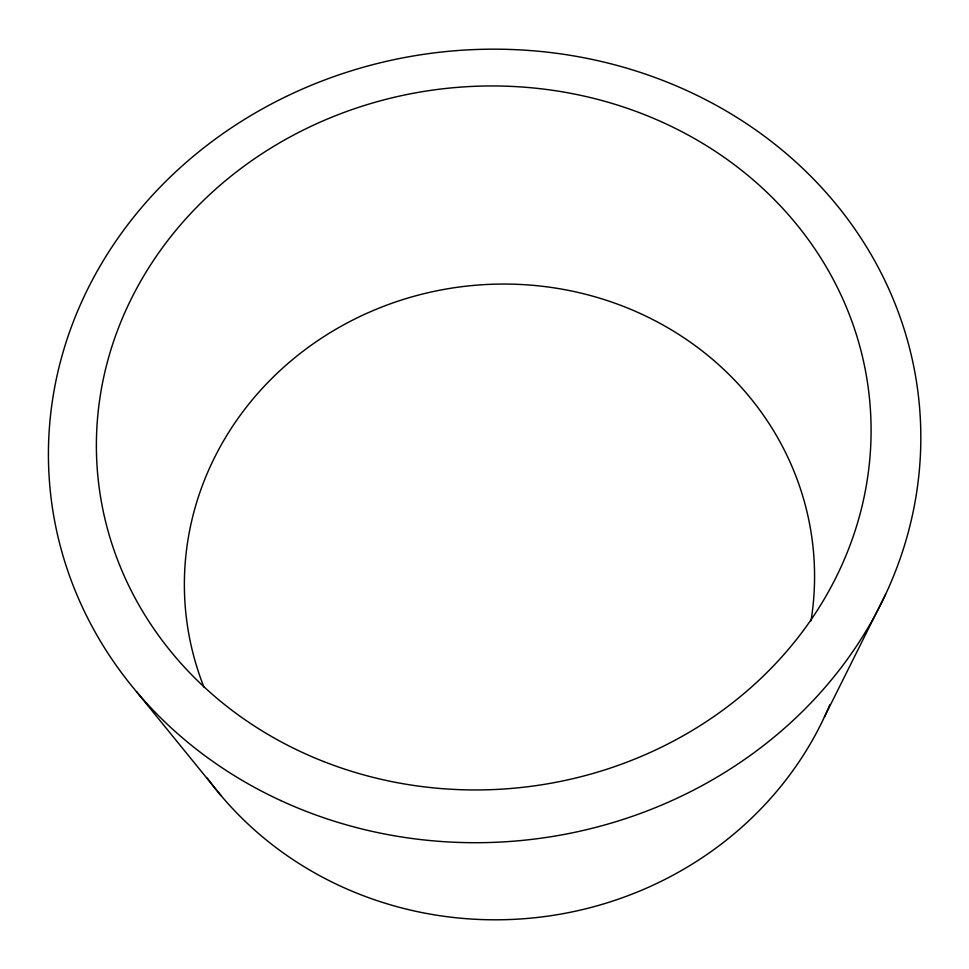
<?xml version="1.0" encoding="UTF-8"?>
<svg xmlns="http://www.w3.org/2000/svg" width="969" height="969" viewBox="0 0 969 969"><rect width="100%" height="100%" fill="white"/><g stroke="black" fill="none" stroke-linecap="round" stroke-linejoin="round"><path stroke-width="1.45" d="M824.401 716.987L885.569 594.445M136.484 691.66L221.041 795.61M829.803 704.814A354.969 333.627 -6.3 0 1 539.394 917.219A354.969 333.627 -6.3 0 1 207.269 778.095M203.914 687.021A315.325 296.175 -6.3 0 1 467.421 286.025A315.325 296.175 -6.3 0 1 811.017 620.838M280.622 800.503A436.668 396.26 -6.3 0 0 920.526 422.872A436.668 396.26 -6.3 0 0 252.715 114.439A436.668 396.26 -6.3 0 0 280.622 800.503M323.828 761.598A387.77 351.541 -6.3 0 0 869.229 396.006A387.77 351.541 -6.3 0 0 258.166 156.251A387.77 351.541 -6.3 0 0 323.828 761.598"/></g></svg>
